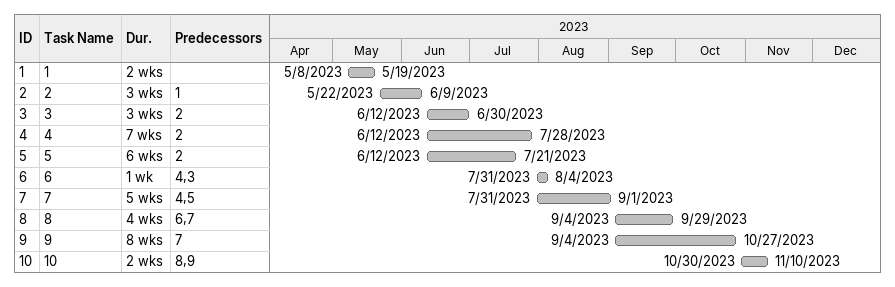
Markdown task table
| ID | Task | Duration | Start | Finish | Predecessors |
|---|---|---|---|---|---|
| 1 | 1 | 2w | 2023-05-08 | 2023-05-19 |  |
| 2 | 2 | 3w | 2023-05-22 | 2023-06-09 | 1 |
| 3 | 3 | 3w | 2023-06-12 | 2023-06-30 | 2 |
| 4 | 4 | 7w | 2023-06-12 | 2023-07-28 | 2 |
| 5 | 5 | 6w | 2023-06-12 | 2023-07-21 | 2 |
| 6 | 6 | 1w | 2023-07-31 | 2023-08-04 | 4, 3 |
| 7 | 7 | 5w | 2023-07-31 | 2023-09-01 | 4, 5 |
| 8 | 8 | 4w | 2023-09-04 | 2023-09-29 | 6, 7 |
| 9 | 9 | 8w | 2023-09-04 | 2023-10-27 | 7 |
| 10 | 10 | 2w | 2023-10-30 | 2023-11-10 | 8, 9 |
